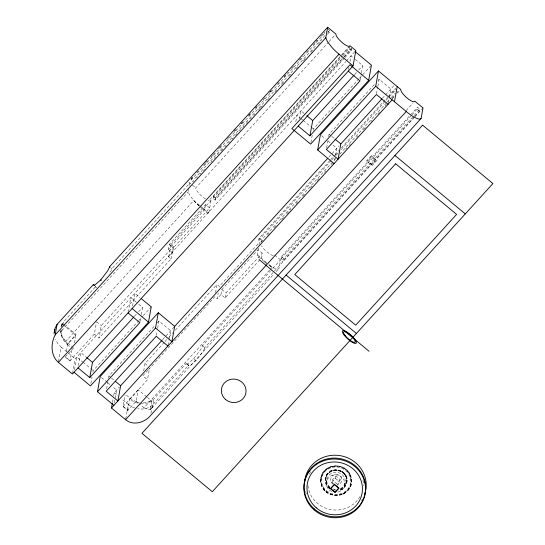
<?xml version="1.0" encoding="UTF-8"?>
<svg xmlns="http://www.w3.org/2000/svg" width="545" height="545" viewBox="0 0 545 545"><rect width="100%" height="100%" fill="white"/><g stroke="black" fill="none" stroke-linecap="round" stroke-linejoin="round"><path stroke-width="0.41" stroke-dasharray="2.73 2.04" d="M95.545 286.118L95.838 286.956A14.429 2.316 -50.3 0 0 96.737 287.188M204.545 348.418A14.429 2.316 -50.3 0 1 202.556 352.104L196.036 360.613L190.123 365.756A14.429 2.316 -50.3 0 1 188.802 365.709L188.802 365.109L186.458 363.168L186.458 363.76A14.429 2.316 -50.3 0 0 187.78 363.808L193.693 358.665L200.213 350.156A14.429 2.316 -50.3 0 0 202.202 346.47L202.474 345.584L270.279 271.124M61.067 330.386L60.556 333.438A31.303 26.984 55.8 0 1 61.864 330.556L62.287 328.213M61.783 326.21L62.334 323.069L64.944 325.236M61.204 326.55L61.381 325.597M62.845 325.093L63.411 321.972L95.838 286.363M58.519 361.553L61.115 347.09L58.921 344.944A19.749 18.748 10.2 0 1 55.501 339.283M66.279 351.253L67.635 343.684L76.048 334.453L65.598 325.781M65.237 357.043L69.924 360.94L72.008 349.359M74.536 342.853L76.048 334.453M72.58 373.23L75.183 358.774L345.898 61.503M74.474 369.864L76.784 357.009L82.465 361.73M78.473 365.47L80.789 352.615L85.994 356.941M69.924 360.94L94.346 334.119L96.424 322.545M90.879 383.496L92.037 377.065M92.902 372.249L93.195 370.641L138.151 321.271M94.346 334.119L99.033 338.016L101.261 325.61L173.324 246.483L170.98 244.535L211.01 200.58L209.839 199.606A9.265 2.5 42.3 0 1 207.945 200.104M106.602 388.83L107.903 381.602M108.482 378.387L108.918 375.975L154.412 326.026M128.225 312.128L130.827 297.665L136.039 301.991M112.502 402.387L113.074 399.172M113.653 395.956L114.232 392.747L119.498 386.97M114.321 402.959L116.637 390.104L112.216 386.439M132.524 306.127L134.833 293.271L139.881 297.461M146.68 396.849L138.192 389.804L136.134 401.256L127.728 410.487L123.041 406.59L125.118 395.016M139.949 321.863L140.671 317.844M141.25 314.628L142.552 307.4L136.693 302.536M125.697 418.887L128.3 404.424L121.263 398.586M127.728 410.487L129.955 398.082L125.268 394.192M143.662 370.92L145.004 363.481L164.447 342.131M172.547 252.771L168.446 249.358L169.345 244.351L205.581 204.566L209.682 207.972L173.446 247.757L172.547 252.771L168.746 256.94L171.089 258.889L99.033 338.016M168.746 256.94L170.98 244.535M123.041 406.59L147.457 379.776L149.541 368.202M156.361 335.488L157.083 331.469M157.662 328.26L158.963 321.025L170.68 330.76L169.093 339.596M171.089 258.889L173.324 246.483M199.225 206.051A19.749 5.327 42.3 0 1 194.47 201.296C191.908 197.869 187.235 194.102 188.795 189.299M189.497 185.395L189.919 183.059L111.848 268.78L111.582 269.666A14.429 2.316 -50.3 0 1 109.593 273.352L108.98 274.292M324.97 35.486L193.434 179.925L193.087 181.832L190.982 180.082L191.288 178.365L192.433 177.105M150.413 409.016L152.075 400.234A14.647 13.904 10.2 0 0 154.031 398.776L186.458 363.168M150.917 413.192L152.368 405.119L188.802 365.109M143.989 407.762A18.251 4.925 42.3 0 0 150.338 409.54L152.484 407.36L154.031 398.77M168.078 345.223L168.943 340.4M205.581 204.566L204.675 209.58L168.446 249.358M211.01 200.58L208.606 213.94L201.575 208.095A19.538 5.266 42.3 0 1 201.098 207.7M344.379 58.206L215.125 200.131L213.013 198.38L213.361 196.472L341.463 55.801M215.125 200.131L215.432 198.414L343.541 57.743M215.575 292.617L217.06 284.354L219.403 286.295L219.11 287.951M155.352 362.064L214.832 296.752L217.176 298.701L218.218 292.91M220.977 294.532L221.876 289.518L258.105 249.739L262.206 253.146L261.307 258.153L225.078 297.938L220.977 294.532L217.176 298.701M225.078 297.938L225.977 292.924L262.206 253.146M262.813 240.168L261.096 242.048L258.752 240.1L259.1 238.192L330.011 160.319M258.391 248.179L257.036 255.7L266.451 263.419M258.991 244.841L259.44 242.341L219.403 286.295M261.096 242.048L261.443 240.141L335.788 158.5M295.812 121.658L296.971 115.233L300.125 117.856M299.525 118.871L300.976 110.839L304.233 113.537M268.958 265.211A19.749 5.327 42.3 0 0 271.458 266.778C273.617 267.69 276.751 270.252 278.992 268.447L280.539 259.856L270.851 270.497M414.336 116.732L283.366 260.544L281.022 258.596L281.37 256.688L410.617 114.757M283.366 260.544L283.713 258.637L419.827 109.17L417.484 107.222L411.189 114.13M327.491 34.253L329.207 32.366L329.548 30.459L327.674 28.905M310.923 142.517L312.224 135.289M313.089 130.466L313.382 128.858L358.91 78.868M326.646 147.858L327.947 140.624M328.669 136.604L329.105 134.199L374.599 84.243M342.839 55.822L349.127 48.914L349.474 47.006L342.035 55.174M344.951 57.572L351.239 50.665L351.545 48.948L350.101 47.524M348.555 69.542L348.991 67.137M350.006 61.51L351.014 55.883L353.623 58.049M334.65 160.38L335.373 156.361M335.522 155.557L336.824 148.329L332.402 144.657M360.136 80.081L361.294 73.657M361.437 72.853L362.738 65.618L354.27 58.587M376.541 93.706L377.699 87.282M377.842 86.478L379.143 79.25L390.867 88.978L389.273 97.821M388.265 103.441L389.13 98.625M392.87 92.834L393.211 90.926M396.971 90.191L395.214 88.733L394.866 90.64L340.536 150.297M325.467 478.789L325.385 479.28C326.21 464.333 351.253 468.945 346.6 483.252L346.872 481.773L346.6 483.252M326.401 482.339L326.864 479.764M397.21 92.582L397.441 91.315M333.724 483.919L331.919 482.414L332.348 480.029L335.952 476.071L340.169 479.58L339.739 481.964L336.136 485.922M331.919 482.414L335.522 478.456L335.952 476.071M344.74 484.9L345.203 482.325M411.993 114.784L417.136 109.129L417.484 107.222M414.909 116.105L419.48 111.078L419.827 109.17M140.624 403.566L143.751 403.654L148.179 402.884L151.905 401.195L152.075 400.234L146.932 402.299L142.361 402.721M150.345 409.37L150.325 409.486A31.303 26.984 55.8 0 0 152.484 407.36M414.418 117.366L204.818 347.526L204.545 348.418M61.408 325.494L62.334 323.069M61.238 326.448L62.164 324.023A14.647 13.904 10.2 0 1 63.411 321.972M199.545 205.315L193.775 200.526L65.768 341.272L73.037 347.308M205.588 162.662L206.732 161.409M219.887 146.966L221.032 145.706M234.18 131.263L235.324 130.01M241.047 123.729L242.191 122.468M248.479 115.56L249.624 114.307M255.346 108.026L256.484 106.772M269.639 92.33L270.783 91.07M283.938 76.627L285.083 75.374M315.964 41.461L317.108 40.201M192.698 177.111L191.561 178.365L193.434 179.925M196.704 172.717L200.138 168.95M203.571 165.176L207.57 160.782M211.004 157.014L212.72 155.127M213.293 154.501L215.009 152.62M218.436 148.853L221.87 145.086M227.585 138.805L229.302 136.918M234.452 131.27L236.741 128.756M241.312 123.729L243.601 121.222M248.752 115.567L251.034 113.053M255.612 108.033L257.901 105.519M263.044 99.864L265.333 97.357M269.911 92.33L272.2 89.816M277.344 84.168L279.633 81.655M284.204 76.634L288.21 72.233M291.643 68.466L293.932 65.952M299.076 60.304L302.509 56.537M306.515 52.136L309.942 48.369M313.375 44.601L317.381 40.207M320.807 36.44L324.813 32.046M190.982 180.082L326.523 31.242M327.831 32.346L329.548 30.459M196.52 178.065L197.665 176.805M199.954 174.298L201.098 173.037M203.387 170.53L204.525 169.27M210.82 162.362L211.964 161.109M214.253 158.595L215.391 157.341M217.68 154.828L218.824 153.574M221.113 151.06L222.83 149.173M225.119 146.666L226.264 145.406M228.546 142.899L229.69 141.639M231.979 139.125L233.124 137.871M235.413 135.358L237.13 133.477M239.412 130.964L240.556 129.71M242.845 127.196L243.99 125.943M246.279 123.429L247.995 121.542M250.278 119.035L251.422 117.775M253.711 115.267L254.856 114.007M258.289 110.24L260.006 108.353M260.578 107.726L262.288 105.846M267.438 100.191L269.727 97.678M274.871 92.03L276.588 90.143M281.738 84.495L284.027 81.982M289.17 76.327L291.459 73.813M296.03 68.793L298.319 66.279M303.47 60.631L305.759 58.117M310.902 52.463L314.336 48.696M318.341 44.302L321.768 40.534M61.864 330.556L188.372 191.642M205.581 198.986A9.265 2.5 42.3 0 1 195.778 187.923L328.458 42.231M329.03 41.597L335.325 34.689M60.672 330.611L61.714 336.469A19.729 18.734 10.2 0 0 65.502 342.757L67.464 344.644L75.871 335.407L62.164 324.023M73.643 347.812L65.393 356.866L70.08 360.763M209.839 199.606L340.809 55.794M341.381 55.161L349.386 46.373M213.013 198.38L342.267 56.448M215.432 198.414L215.234 198.026L343.343 57.354M343.915 56.728L351.348 48.566M344.113 57.116L351.545 48.948M346.463 60.883L355.02 51.489M134.588 316.141L136.298 314.267M138.573 311.774L142.552 307.4M354.775 74.365L356.484 72.492M358.753 69.992L362.738 65.618M138.723 320.644L142.708 316.27M143.274 315.644L151.244 306.896M359.475 78.242L370.859 65.741M157.253 322.899L158.963 321.025M378.005 80.496L379.143 79.25M162.717 339.501L174.114 326.993M328.798 157.137L339.106 145.815M382.338 98.345L394.301 85.211M165.019 341.497L168.453 337.73M169.025 337.103L173.024 332.709M175.313 330.195L217.06 284.354M330.583 159.692L334.589 155.298M335.161 154.671L339.167 150.277M341.449 147.763L387.522 97.173M388.094 96.547L395.214 88.733M258.752 240.1L331.387 160.346M331.959 159.719L333.676 157.832M335.965 155.325L338.82 152.184M339.794 154.106L386.691 102.61M387.263 101.983L390.69 98.216M391.262 97.582L395.268 93.188M267.391 235.14L269.68 232.626M274.251 227.606L276.54 225.092M281.69 219.437L283.972 216.93M286.834 213.79L290.839 209.396M295.983 203.741L297.699 201.854M302.85 196.207L304.566 194.32M310.282 188.039L311.999 186.158M317.142 180.504L320.004 177.363M324.582 172.343L325.726 171.082M331.442 164.808L332.586 163.548M345.741 149.105L346.886 147.852M349.175 145.338L350.319 144.078M356.607 137.17L357.752 135.916M363.467 129.635L366.329 126.495M370.907 121.474L372.051 120.213M377.767 113.939L379.483 112.052M385.206 105.771L386.344 104.517M392.066 98.236L394.355 95.722M392.155 98.87L394.437 96.363M397.298 93.222L400.732 89.455M147.92 370.232L142.77 375.88L147.457 379.776M148.492 369.605L154.78 362.697M138.192 389.804L129.785 399.035L132.013 400.636A19.729 18.734 10.2 0 0 139.064 403.341M406.216 110.553L413.076 103.019M269.516 270.156L144.009 407.796L139.159 403.77M270.054 269.571L272.207 267.207L268.998 264.543M281.022 258.596L411.421 115.411M414.99 116.739L423.002 107.944M151.973 407.926L273.903 274.033M276.131 271.587L278.992 268.447M340.169 479.58L336.565 483.531L332.348 480.029M152.368 405.119C148.444 408.587 142.831 409.677 137.756 408.743M128.3 404.424L130.834 406.209A19.749 18.748 10.2 0 0 134.915 408.055M129.955 398.082L132.19 399.683A19.729 18.734 10.2 0 0 139.234 402.387M328.151 31.494L329.207 32.366M349.127 48.914L351.239 50.665M417.136 109.129L419.48 111.078M329.105 134.199L331.053 135.821M331.707 136.359L334.31 138.525M300.758 118.374L302.652 119.948M303.279 120.472L310.854 126.76M311.488 127.285L313.382 128.858M321.673 135.746L325.46 138.893M327.988 140.992L331.769 144.132M213.361 196.472L215.234 198.026M259.1 238.192L261.443 240.141M281.37 256.688L283.713 258.637M188.747 182.084L195.778 187.923M274.68 254.992L282.882 261.804M200.185 205.847L208.776 212.986M257.206 254.747L268.358 264.012M169.345 244.351L173.446 247.757M221.876 289.518L225.977 292.924M110.969 268.051L111.848 268.78M202.474 345.584L204.818 347.526M193.693 358.665L196.036 360.613M335.522 478.456L339.739 481.964M95.348 286.609L96.124 287.256M186.751 364.06L189.095 366.002M96.574 321.72L101.261 325.61M145.004 363.481L147.933 365.913M147.327 397.394L151.898 401.188M108.918 375.975L110.873 377.596M111.521 378.141L114.13 380.301M136.134 401.256L138.559 403.266M67.464 344.644L72.151 348.534M83.099 362.255L90.041 368.018M90.668 368.543L93.195 370.641M101.486 377.528L107.167 382.243M107.801 382.767L111.589 385.915M61.115 347.09L67.512 352.397M68.152 352.928L75.183 358.774M114.232 392.747L118.067 395.929M123.197 406.413L127.884 410.31M200.417 207.107L201.575 208.095M67.635 343.684L65.672 341.804A19.729 18.734 10.2 0 1 61.892 335.516L60.911 331.122M272.2 267.193A19.538 5.266 42.3 0 1 268.61 264.979M266.532 263.487A19.538 5.266 42.3 0 1 264.066 261.539M273.249 255.605A9.265 2.5 42.3 0 1 261.477 245.829M65.788 341.279A18.251 4.925 42.3 0 1 60.536 333.424M199.136 205.976A19.538 5.266 42.3 0 1 193.782 200.526M362.561 498.927A30.874 29.314 10.2 0 1 361.451 500.712M306.345 493.872A30.874 29.314 10.2 0 1 305.323 490.5M360.013 496.536A27.788 26.378 10.2 0 1 329.868 509.377A27.788 26.378 10.2 0 1 307.911 485.22M309.505 474.116A27.788 26.378 10.2 0 1 310.82 471.255M363.004 480.145A27.788 26.378 10.2 0 1 363.256 485.793M329.929 488.552A10.805 10.26 10.2 0 1 328.969 472.508A10.805 10.26 10.2 0 1 345.598 475.444A10.805 10.26 10.2 0 1 339.201 490.193M329.868 489.049A10.805 10.26 10.2 0 1 329.146 472.774A10.805 10.26 10.2 0 1 345.837 476.534A10.805 10.26 10.2 0 1 338.064 490.895M329.841 488.17A10.805 10.26 10.2 0 1 329.275 472.011A10.805 10.26 10.2 0 1 345.884 475.581A10.805 10.26 10.2 0 1 338.615 490.057M335.557 490.241A10.805 10.26 10.2 0 1 334.787 490.153M331.735 491.57A9.265 8.795 10.2 0 1 328.792 477.509A9.265 8.795 10.2 0 1 343.677 479.518A9.265 8.795 10.2 0 1 337.246 492.312M330.032 487.639A9.265 8.795 10.2 0 1 330.038 474.232A9.265 8.795 10.2 0 1 343.936 476.609A9.265 8.795 10.2 0 1 339.521 489.26M334.855 489.757A9.265 8.795 10.2 0 1 333.928 489.58M329.671 487.073A10.185 9.674 10.2 0 1 329.705 472.277A10.185 9.674 10.2 0 1 345.019 475.029A10.185 9.674 10.2 0 1 339.903 488.913M335.625 489.465A10.185 9.674 10.2 0 1 332.116 488.586M333.267 484.273A5.62 5.334 10.2 0 1 332.545 475.731A5.62 5.334 10.2 0 1 341.34 477.631A5.62 5.334 10.2 0 1 337.096 485.105M320.712 479.334C320.188 505.542 362.52 496.359 349.1 472.753L349.842 473.993C343.738 460.906 321.291 464.538 320.712 479.334M327.068 474.395L326.625 475.138L327.368 473.959L327.068 474.395M371.288 155.693L366.485 160.966L372.112 165.639L376.915 160.366L371.288 155.693M371.356 156.524L367.357 160.918L372.044 164.808L376.043 160.414L371.356 156.524M330.951 470.935L330.181 471.377L331.333 470.73L330.951 470.935M344.345 493.395L342.941 494.111L344.345 493.395M342.859 472.011L342.124 471.493L343.207 472.256L342.859 472.011M323.989 489.778L323.11 488.572L323.989 489.778M345.796 475.424L345.285 474.579L345.796 475.424M346.136 476.112L345.748 475.329L346.136 476.112M325.781 491.61A15.437 14.654 10.2 0 0 351.15 484.13A15.437 14.654 10.2 0 0 331.271 466.82A15.437 14.654 10.2 0 0 325.781 491.61M325.849 491.229A15.437 14.654 10.2 0 0 351.218 483.749A15.437 14.654 10.2 0 0 331.34 466.438A15.437 14.654 10.2 0 0 325.849 491.229M326.298 490.609A14.817 14.068 10.2 0 0 350.653 483.429A14.817 14.068 10.2 0 0 331.564 466.813A14.817 14.068 10.2 0 0 326.298 490.609M326.162 491.372A14.817 14.068 10.2 0 0 350.517 484.192A14.817 14.068 10.2 0 0 331.428 467.576A14.817 14.068 10.2 0 0 326.162 491.372"/><path stroke-width="0.82" d="M54.33 332.709L55.127 328.124L57.062 324.418L93.495 284.415L94.517 285.267M93.495 284.415L93.495 285.015A14.429 2.316 -50.3 0 0 94.816 285.062L100.73 279.919L107.249 271.41A14.429 2.316 -50.3 0 0 109.238 267.724L109.504 266.832L327.688 27.25L335.897 34.062A9.265 2.5 42.3 0 0 342.41 42.769A9.265 2.5 42.3 0 0 349.958 45.746L355.817 50.61L353.071 65.877L72.437 374.034L58.37 362.357C50.617 355.647 50.603 343.445 55.174 334.916L325.801 37.748L327.688 27.25M54.037 333.526L54.711 329.575M55.174 334.916L57.062 324.418M78.044 367.882L89.761 377.617L92.507 362.35L134.022 316.768M113.891 405.371L97.48 391.746L100.226 376.479L158.275 312.735L174.686 326.366L171.941 341.633L155.529 328.001L158.275 312.735M334.071 163.595L317.667 149.964L320.412 134.697L378.462 70.959L400.732 89.455A9.265 2.5 42.3 0 0 407.244 98.155A9.265 2.5 42.3 0 0 414.793 101.132L423.002 107.944L421.108 118.442L150.481 415.61C144.677 422.668 133.069 426.04 125.554 419.691L111.487 408.007L112.352 403.191M162.151 340.128L120.636 385.71L117.89 400.977L106.173 391.242L156.211 336.292L167.935 346.027M74.038 372.276L90.45 385.908L148.499 322.163L151.244 306.896L141.141 298.51M298.224 126.099L309.948 135.834L312.694 120.568L354.209 74.985M381.766 98.972L340.823 143.928L338.077 159.195L326.36 149.459L376.397 94.51L388.122 104.245M368.679 80.381L349.931 64.807L291.882 128.552L310.63 144.125L368.679 80.381L371.431 65.121L355.02 51.489M317.667 149.964L375.716 86.226L378.462 70.959M394.464 101.799L397.216 86.532M421.108 118.442C418.867 120.247 415.74 117.686 413.573 116.773A19.749 5.327 42.3 0 1 408.566 113.414L375.716 86.226M58.37 362.357L339.01 54.193L353.071 65.877M89.761 377.617L139.806 322.667L128.082 312.932M309.948 135.834L359.993 80.885L348.269 71.15M97.48 391.746L155.529 328.001M174.686 326.366L327.654 158.391M111.487 408.007L392.121 99.851M125.554 419.691L406.189 111.527M394.975 155.489L465.301 213.892M306.835 115.704L312.694 120.568M334.964 139.064L340.823 143.928M286.084 275.062L356.41 333.465M109.504 266.832L110.09 267.316M100.73 279.919L101.316 280.403M132.088 308.538L148.499 322.163M86.648 357.486L92.507 362.35M115.431 381.384L120.636 385.71M259.038 259.549L369.013 351.266M339.01 54.193L336.66 52.15A19.749 5.327 42.3 0 1 331.905 47.401L327.388 41.577L325.801 37.748M304.635 482.161A30.874 29.314 10.2 0 1 341.735 455.954A30.874 29.314 10.2 0 1 364.36 495.132M422.6 125.159L141.959 433.316L212.284 491.719L492.918 183.563L422.6 125.159M395.656 163.779L294.777 274.557L355.721 325.174L456.608 214.396L395.656 163.779M334.371 484.246L330.365 488.64L335.052 492.537L339.058 488.136L334.371 484.246M334.405 484.662L330.801 488.613L335.018 492.121L338.622 488.163L334.405 484.662M314.315 508.948A30.874 29.314 10.2 0 0 365.048 493.988A30.874 29.314 10.2 0 0 325.283 459.374A30.874 29.314 10.2 0 0 314.315 508.948M316.202 507.749A27.788 26.378 10.2 0 0 361.86 494.288A27.788 26.378 10.2 0 0 326.074 463.134A27.788 26.378 10.2 0 0 316.202 507.749M225.487 399.41A12.351 11.724 10.2 0 0 245.781 393.429A12.351 11.724 10.2 0 0 229.874 379.579A12.351 11.724 10.2 0 0 225.487 399.41M344.236 335.195A9.265 2.5 42.3 0 0 356.103 343.323A9.265 2.5 42.3 0 0 347.696 332.505A9.265 2.5 42.3 0 0 344.236 335.195M345.087 335.502A7.719 2.085 42.3 0 0 354.979 342.274A7.719 2.085 42.3 0 0 347.969 333.254A7.719 2.085 42.3 0 0 345.087 335.502M314.145 509.902A30.874 29.314 10.2 0 0 364.878 494.942A30.874 29.314 10.2 0 0 325.113 460.327A30.874 29.314 10.2 0 0 314.145 509.902"/></g></svg>
